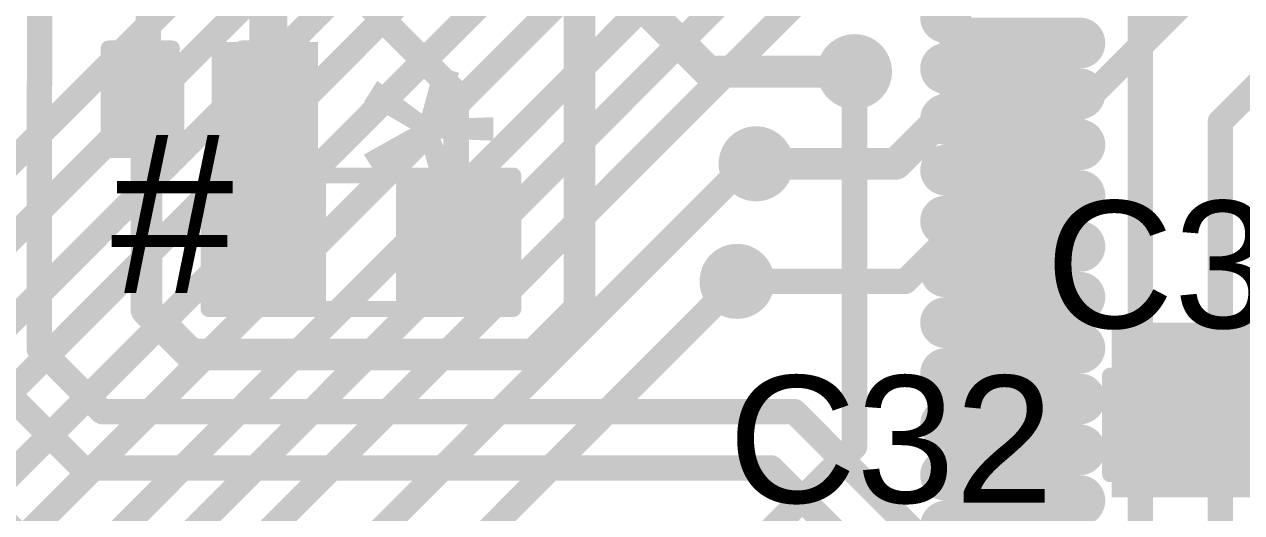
# Model space of a CAD drawing. Header units: millimetres. Extents: x -0.43 to 2.06, y -0.4 to 2.49.
# Drawn here: x 0.4395 to 0.823, y 1.9832 to 2.1369 of the extents above; entities that cross this region are included whole.
import ezdxf

# ---------------------------------------------------------------- set-up
doc = ezdxf.new("R2010")
doc.units = ezdxf.units.MM
doc.header["$MEASUREMENT"] = 0
for name, color, linetype in [('BottomLayer', 5, 'Continuous'), ('TopLayer', 1, 'Continuous'), ('TopOverlay', 2, 'Continuous'), ('TopPaste', 8, 'Continuous'), ('TopSolder', 216, 'Continuous'), ('ViaHoleLayer', 16, 'Continuous')]:
    doc.layers.add(name, color=color, linetype=linetype)
doc.styles.add('Arial', font='', dxfattribs={"height": 0.2})
doc.styles.get('Arial').set_extended_font_data('Arial')

# ---------------------------------------------------------------- blocks, each defined once
blk = doc.blocks.new('RES_0603_82')
at = {"layer": 'TopLayer'}
for points in [[(-0.015, 0.0175), (-0.015, -0.0175), (-0.045, -0.0175), (-0.045, 0.0175)], [(0.045, 0.0175), (0.045, -0.0175), (0.015, -0.0175), (0.015, 0.0175)]]:
    blk.add_hatch(color=1, dxfattribs=at).paths.add_polyline_path(points)
at = {"layer": 'TopPaste'}
for points in [[(-0.015, 0.0175), (-0.015, -0.0175), (-0.045, -0.0175), (-0.045, 0.0175)], [(0.045, 0.0175), (0.045, -0.0175), (0.015, -0.0175), (0.015, 0.0175)]]:
    blk.add_hatch(color=8, dxfattribs=at).paths.add_polyline_path(points)
at = {"layer": 'TopSolder'}
for points in [[(-0.011, 0.0215), (-0.011, -0.0215), (-0.049, -0.0215), (-0.049, 0.0215)], [(0.049, 0.0215), (0.049, -0.0215), (0.011, -0.0215), (0.011, 0.0215)]]:
    blk.add_hatch(color=216, dxfattribs=at).paths.add_polyline_path(points)
at = {"layer": 'TopOverlay', "const_width": 0.005}
for points in [[(-0.048, 0.021), (0.048, 0.021)], [(-0.048, -0.021), (-0.048, 0.021)], [(0.048, -0.021), (0.048, 0.021)], [(-0.048, -0.021), (0.048, -0.021)]]:
    blk.add_lwpolyline(points, dxfattribs=at)
at = {"layer": 'TopOverlay', "const_width": 0.0025}
for points in [[(-0.04925, 0.021, 1), (-0.04675, 0.021, 1)], [(-0.04925, 0.021, 1), (-0.04675, 0.021, 1)], [(0.04675, 0.021, 1), (0.04925, 0.021, 1)], [(0.04675, 0.021, 1), (0.04925, 0.021, 1)], [(-0.04925, -0.021, 1), (-0.04675, -0.021, 1)], [(-0.04925, -0.021, 1), (-0.04675, -0.021, 1)], [(0.04675, -0.021, 1), (0.04925, -0.021, 1)], [(0.04675, -0.021, 1), (0.04925, -0.021, 1)]]:
    blk.add_lwpolyline(points, format="xyb", close=True, dxfattribs=at)
blk = doc.blocks.new('CAP_0603_127')
at = {"layer": 'TopLayer'}
for points in [[(-0.015, 0.0175), (-0.015, -0.0175), (-0.045, -0.0175), (-0.045, 0.0175)], [(0.045, 0.0175), (0.045, -0.0175), (0.015, -0.0175), (0.015, 0.0175)]]:
    blk.add_hatch(color=1, dxfattribs=at).paths.add_polyline_path(points)
at = {"layer": 'TopPaste'}
for points in [[(-0.015, 0.0175), (-0.015, -0.0175), (-0.045, -0.0175), (-0.045, 0.0175)], [(0.045, 0.0175), (0.045, -0.0175), (0.015, -0.0175), (0.015, 0.0175)]]:
    blk.add_hatch(color=8, dxfattribs=at).paths.add_polyline_path(points)
at = {"layer": 'TopSolder'}
for points in [[(-0.01264, 0.01986), (-0.01264, -0.01986), (-0.04736, -0.01986), (-0.04736, 0.01986)], [(0.04736, 0.01986), (0.04736, -0.01986), (0.01264, -0.01986), (0.01264, 0.01986)]]:
    blk.add_hatch(color=216, dxfattribs=at).paths.add_polyline_path(points)
at = {"layer": 'TopOverlay', "const_width": 0.005}
for points in [[(-0.049, 0.021), (-0.049, -0.021)], [(-0.049, 0.021), (-0.018, 0.021)], [(0.018, 0.021), (0.049, 0.021)], [(0.049, 0.021), (0.049, -0.021)], [(-0.049, -0.021), (-0.018, -0.021)], [(0.018, -0.021), (0.049, -0.021)]]:
    blk.add_lwpolyline(points, dxfattribs=at)
at = {"layer": 'TopOverlay', "const_width": 0.0025}
for points in [[(-0.05025, 0.021, 1), (-0.04775, 0.021, 1)], [(-0.05025, 0.021, 1), (-0.04775, 0.021, 1)], [(-0.01925, 0.021, 1), (-0.01675, 0.021, 1)], [(0.01675, 0.021, 1), (0.01925, 0.021, 1)], [(0.04775, 0.021, 1), (0.05025, 0.021, 1)], [(0.04775, 0.021, 1), (0.05025, 0.021, 1)], [(-0.05025, -0.021, 1), (-0.04775, -0.021, 1)], [(-0.05025, -0.021, 1), (-0.04775, -0.021, 1)], [(-0.01925, -0.021, 1), (-0.01675, -0.021, 1)], [(0.01675, -0.021, 1), (0.01925, -0.021, 1)], [(0.04775, -0.021, 1), (0.05025, -0.021, 1)], [(0.04775, -0.021, 1), (0.05025, -0.021, 1)]]:
    blk.add_lwpolyline(points, format="xyb", close=True, dxfattribs=at)
blk = doc.blocks.new('CAP_0402_138')
at = {"layer": 'TopLayer'}
for points in [[(-0.0275, -0.0125), (-0.0275, 0.0125), (-0.0095, 0.0125), (-0.0095, -0.0125)], [(0.0095, -0.0125), (0.0095, 0.0125), (0.0275, 0.0125), (0.0275, -0.0125)]]:
    blk.add_hatch(color=1, dxfattribs=at).paths.add_polyline_path(points)
at = {"layer": 'TopPaste'}
for points in [[(-0.0275, -0.0125), (-0.0275, 0.0125), (-0.0095, 0.0125), (-0.0095, -0.0125)], [(0.0095, -0.0125), (0.0095, 0.0125), (0.0275, 0.0125), (0.0275, -0.0125)]]:
    blk.add_hatch(color=8, dxfattribs=at).paths.add_polyline_path(points)
at = {"layer": 'TopSolder'}
for points in [[(-0.02986, -0.01486), (-0.02986, 0.01486), (-0.00714, 0.01486), (-0.00714, -0.01486)], [(0.00714, -0.01486), (0.00714, 0.01486), (0.02986, 0.01486), (0.02986, -0.01486)]]:
    blk.add_hatch(color=216, dxfattribs=at).paths.add_polyline_path(points)
at = {"layer": 'TopOverlay', "const_width": 0.005}
for points in [[(-0.031, 0.016), (-0.031, -0.016)], [(-0.011, 0.016), (-0.031, 0.016)], [(0.031, 0.016), (0.011, 0.016)], [(0.031, 0.016), (0.031, -0.016)], [(-0.011, -0.016), (-0.031, -0.016)], [(0.031, -0.016), (0.011, -0.016)]]:
    blk.add_lwpolyline(points, dxfattribs=at)
at = {"layer": 'TopOverlay', "const_width": 0.0025}
for points in [[(-0.03225, 0.016, 1), (-0.02975, 0.016, 1)], [(-0.03225, 0.016, 1), (-0.02975, 0.016, 1)], [(-0.01225, 0.016, 1), (-0.00975, 0.016, 1)], [(0.00975, 0.016, 1), (0.01225, 0.016, 1)], [(0.02975, 0.016, 1), (0.03225, 0.016, 1)], [(0.02975, 0.016, 1), (0.03225, 0.016, 1)], [(-0.03225, -0.016, 1), (-0.02975, -0.016, 1)], [(-0.03225, -0.016, 1), (-0.02975, -0.016, 1)], [(-0.01225, -0.016, 1), (-0.00975, -0.016, 1)], [(0.00975, -0.016, 1), (0.01225, -0.016, 1)], [(0.02975, -0.016, 1), (0.03225, -0.016, 1)], [(0.02975, -0.016, 1), (0.03225, -0.016, 1)]]:
    blk.add_lwpolyline(points, format="xyb", close=True, dxfattribs=at)

msp = doc.modelspace()

# ---------------------------------------------------------------- hatches: boundary and pattern name
at = {"layer": 'BottomLayer'}
h = msp.add_hatch(color=5, dxfattribs=at)
edge = h.paths.add_edge_path()
edge.add_arc((0.701, 2.122), 0.01181, 0, 360)
h = msp.add_hatch(color=5, dxfattribs=at)
edge = h.paths.add_edge_path()
edge.add_arc((0.67, 2.093), 0.01181, 0, 360)
h = msp.add_hatch(color=5, dxfattribs=at)
edge = h.paths.add_edge_path()
edge.add_arc((0.664, 2.056), 0.01181, 0, 360)
at = {"layer": 'TopLayer'}
h = msp.add_hatch(color=1, dxfattribs=at)
edge = h.paths.add_edge_path()
edge.add_arc((0.701, 2.122), 0.01181, 0, 360)
for points in [[(0.49851, 2.049), (0.532, 2.049), (0.532, 2.13131), (0.49851, 2.13131)], [(0.782, 1.988), (0.827, 1.988), (0.827, 2.043), (0.782, 2.043)]]:
    msp.add_hatch(color=1, dxfattribs=at).paths.add_polyline_path(points)
h = msp.add_hatch(color=1, dxfattribs=at)
edge = h.paths.add_edge_path()
edge.add_arc((0.67, 2.093), 0.01181, 0, 360)
h = msp.add_hatch(color=1, dxfattribs=at)
edge = h.paths.add_edge_path()
edge.add_arc((0.664, 2.056), 0.01181, 0, 360)
at = {"layer": 'ViaHoleLayer'}
h = msp.add_hatch(color=16, dxfattribs=at)
edge = h.paths.add_edge_path()
edge.add_arc((0.701, 2.122), 0.00591, 0, 360)
h = msp.add_hatch(color=16, dxfattribs=at)
edge = h.paths.add_edge_path()
edge.add_arc((0.67, 2.093), 0.00591, 0, 360)
h = msp.add_hatch(color=16, dxfattribs=at)
edge = h.paths.add_edge_path()
edge.add_arc((0.664, 2.056), 0.00591, 0, 360)

# ---------------------------------------------------------------- linework, layer by layer
at = {"layer": 'BottomLayer', "const_width": 0.008}
for points in [[(0.2153, 1.7753), (0.773, 2.333)], [(0.241, 1.777), (0.798, 2.334)], [(0.3153, 1.8003), (0.847, 2.332)], [(0.335, 1.796), (0.871, 2.332)], [(0.2653, 1.7733), (0.822, 2.33)], [(0.1653, 1.7513), (0.723, 2.309)], [(0.1153, 1.7233), (0.697, 2.305)], [(0.0153, 1.6733), (0.644, 2.302)], [(0.0653, 1.6993), (0.67, 2.304)], [(0.791, 1.223), (0.791, 2.185)], [(0.72969, 2.135), (0.772, 2.135)], [(0.81625, 2.10625), (0.84, 2.13)], [(0.72969, 2.127), (0.772, 2.127)], [(0.701, 2.004), (0.701, 2.122)], [(0.72969, 2.119), (0.772, 2.119)], [(0.72969, 2.111), (0.772, 2.111)], [(0.81625, 1.15275), (0.81625, 2.10625)], [(0.72969, 2.103), (0.772, 2.103)], [(0.72969, 2.095), (0.772, 2.095)], [(0.38, 1.806), (0.667, 2.093)], [(0.667, 2.093), (0.67, 2.093)], [(0.72969, 2.087), (0.772, 2.087)], [(0.72969, 2.079), (0.772, 2.079)], [(0.72969, 2.071), (0.772, 2.071)], [(0.72969, 2.063), (0.772, 2.063)], [(0.403, 1.795), (0.664, 2.056)], [(0.72969, 2.055), (0.772, 2.055)], [(0.72969, 2.047), (0.772, 2.047)], [(0.72969, 2.039), (0.772, 2.039)], [(0.72969, 2.031), (0.772, 2.031)], [(0.72969, 2.023), (0.772, 2.023)], [(0.72969, 2.015), (0.772, 2.015)], [(0.72969, 2.007), (0.772, 2.007)], [(0.6845, 1.9875), (0.701, 2.004)], [(0.72969, 1.999), (0.772, 1.999)], [(0.72969, 1.991), (0.772, 1.991)], [(0.67318, 1.97618), (0.6845, 1.9875)], [(0.72969, 1.983), (0.772, 1.983)]]:
    msp.add_lwpolyline(points, dxfattribs=at)
for points in [[(0.72969, 2.135, -1), (0.72969, 2.143)], [(0.772, 2.135, -1), (0.772, 2.127)], [(0.72969, 2.119, -1), (0.72969, 2.127)], [(0.772, 2.119, -1), (0.772, 2.111)], [(0.72969, 2.103, -1), (0.72969, 2.111)], [(0.772, 2.103, -1), (0.772, 2.095)], [(0.72969, 2.087, -1), (0.72969, 2.095)], [(0.772, 2.087, -1), (0.772, 2.079)], [(0.72969, 2.071, -1), (0.72969, 2.079)], [(0.772, 2.071, -1), (0.772, 2.063)], [(0.72969, 2.055, -1), (0.72969, 2.063)], [(0.772, 2.055, -1), (0.772, 2.047)], [(0.72969, 2.039, -1), (0.72969, 2.047)], [(0.772, 2.039, -1), (0.772, 2.031)], [(0.72969, 2.023, -1), (0.72969, 2.031)], [(0.772, 2.023, -1), (0.772, 2.015)], [(0.72969, 2.007, -1), (0.72969, 2.015)], [(0.772, 2.007, -1), (0.772, 1.999)], [(0.72969, 1.991, -1), (0.72969, 1.999)], [(0.772, 1.991, -1), (0.772, 1.983)], [(0.72969, 1.975, -1), (0.72969, 1.983)]]:
    msp.add_lwpolyline(points, format="xyb", dxfattribs=at)
at = {"layer": 'BottomLayer', "const_width": 0.004}
for points in [[(0.72769, 2.135, 1), (0.73169, 2.135, 1)], [(0.72769, 2.135, 1), (0.73169, 2.135, 1)], [(0.77, 2.135, 1), (0.774, 2.135, 1)], [(0.77, 2.135, 1), (0.774, 2.135, 1)], [(0.72769, 2.127, 1), (0.73169, 2.127, 1)], [(0.72769, 2.127, 1), (0.73169, 2.127, 1)], [(0.77, 2.127, 1), (0.774, 2.127, 1)], [(0.77, 2.127, 1), (0.774, 2.127, 1)], [(0.699, 2.122, 1), (0.703, 2.122, 1)], [(0.72769, 2.119, 1), (0.73169, 2.119, 1)], [(0.72769, 2.119, 1), (0.73169, 2.119, 1)], [(0.77, 2.119, 1), (0.774, 2.119, 1)], [(0.77, 2.119, 1), (0.774, 2.119, 1)], [(0.72769, 2.111, 1), (0.73169, 2.111, 1)], [(0.72769, 2.111, 1), (0.73169, 2.111, 1)], [(0.77, 2.111, 1), (0.774, 2.111, 1)], [(0.77, 2.111, 1), (0.774, 2.111, 1)], [(0.81425, 2.10625, 1), (0.81825, 2.10625, 1)], [(0.81425, 2.10625, 1), (0.81825, 2.10625, 1)], [(0.72769, 2.103, 1), (0.73169, 2.103, 1)], [(0.72769, 2.103, 1), (0.73169, 2.103, 1)], [(0.77, 2.103, 1), (0.774, 2.103, 1)], [(0.77, 2.103, 1), (0.774, 2.103, 1)], [(0.72769, 2.095, 1), (0.73169, 2.095, 1)], [(0.72769, 2.095, 1), (0.73169, 2.095, 1)], [(0.77, 2.095, 1), (0.774, 2.095, 1)], [(0.77, 2.095, 1), (0.774, 2.095, 1)], [(0.665, 2.093, 1), (0.669, 2.093, 1)], [(0.665, 2.093, 1), (0.669, 2.093, 1)], [(0.668, 2.093, 1), (0.672, 2.093, 1)], [(0.72769, 2.087, 1), (0.73169, 2.087, 1)], [(0.72769, 2.087, 1), (0.73169, 2.087, 1)], [(0.77, 2.087, 1), (0.774, 2.087, 1)], [(0.77, 2.087, 1), (0.774, 2.087, 1)], [(0.72769, 2.079, 1), (0.73169, 2.079, 1)], [(0.72769, 2.079, 1), (0.73169, 2.079, 1)], [(0.77, 2.079, 1), (0.774, 2.079, 1)], [(0.77, 2.079, 1), (0.774, 2.079, 1)], [(0.72769, 2.071, 1), (0.73169, 2.071, 1)], [(0.72769, 2.071, 1), (0.73169, 2.071, 1)], [(0.77, 2.071, 1), (0.774, 2.071, 1)], [(0.77, 2.071, 1), (0.774, 2.071, 1)], [(0.72769, 2.063, 1), (0.73169, 2.063, 1)], [(0.72769, 2.063, 1), (0.73169, 2.063, 1)], [(0.77, 2.063, 1), (0.774, 2.063, 1)], [(0.77, 2.063, 1), (0.774, 2.063, 1)], [(0.662, 2.056, 1), (0.666, 2.056, 1)], [(0.72769, 2.055, 1), (0.73169, 2.055, 1)], [(0.72769, 2.055, 1), (0.73169, 2.055, 1)], [(0.77, 2.055, 1), (0.774, 2.055, 1)], [(0.77, 2.055, 1), (0.774, 2.055, 1)], [(0.72769, 2.047, 1), (0.73169, 2.047, 1)], [(0.72769, 2.047, 1), (0.73169, 2.047, 1)], [(0.77, 2.047, 1), (0.774, 2.047, 1)], [(0.77, 2.047, 1), (0.774, 2.047, 1)], [(0.72769, 2.039, 1), (0.73169, 2.039, 1)], [(0.72769, 2.039, 1), (0.73169, 2.039, 1)], [(0.77, 2.039, 1), (0.774, 2.039, 1)], [(0.77, 2.039, 1), (0.774, 2.039, 1)], [(0.72769, 2.031, 1), (0.73169, 2.031, 1)], [(0.72769, 2.031, 1), (0.73169, 2.031, 1)], [(0.77, 2.031, 1), (0.774, 2.031, 1)], [(0.77, 2.031, 1), (0.774, 2.031, 1)], [(0.72769, 2.023, 1), (0.73169, 2.023, 1)], [(0.72769, 2.023, 1), (0.73169, 2.023, 1)], [(0.77, 2.023, 1), (0.774, 2.023, 1)], [(0.77, 2.023, 1), (0.774, 2.023, 1)], [(0.72769, 2.015, 1), (0.73169, 2.015, 1)], [(0.72769, 2.015, 1), (0.73169, 2.015, 1)], [(0.77, 2.015, 1), (0.774, 2.015, 1)], [(0.77, 2.015, 1), (0.774, 2.015, 1)], [(0.72769, 2.007, 1), (0.73169, 2.007, 1)], [(0.72769, 2.007, 1), (0.73169, 2.007, 1)], [(0.77, 2.007, 1), (0.774, 2.007, 1)], [(0.77, 2.007, 1), (0.774, 2.007, 1)], [(0.699, 2.004, 1), (0.703, 2.004, 1)], [(0.699, 2.004, 1), (0.703, 2.004, 1)], [(0.72769, 1.999, 1), (0.73169, 1.999, 1)], [(0.72769, 1.999, 1), (0.73169, 1.999, 1)], [(0.77, 1.999, 1), (0.774, 1.999, 1)], [(0.77, 1.999, 1), (0.774, 1.999, 1)], [(0.72769, 1.991, 1), (0.73169, 1.991, 1)], [(0.72769, 1.991, 1), (0.73169, 1.991, 1)], [(0.77, 1.991, 1), (0.774, 1.991, 1)], [(0.77, 1.991, 1), (0.774, 1.991, 1)], [(0.6825, 1.9875, 1), (0.6865, 1.9875, 1)], [(0.6825, 1.9875, 1), (0.6865, 1.9875, 1)], [(0.72769, 1.983, 1), (0.73169, 1.983, 1)], [(0.72769, 1.983, 1), (0.73169, 1.983, 1)], [(0.77, 1.983, 1), (0.774, 1.983, 1)], [(0.77, 1.983, 1), (0.774, 1.983, 1)]]:
    msp.add_lwpolyline(points, format="xyb", close=True, dxfattribs=at)
at = {"layer": 'TopLayer'}
for points, const_width in [([(0.51634, 2.11413), (0.51634, 2.19933)], 0.012), ([(0.61436, 2.04736), (0.61436, 2.19933)], 0.01), ([(0.73275, 2.11175), (0.73275, 2.1992)], 0.01), ([(0.53602, 2.1548), (0.57551, 2.11531)], 0.008), ([(0.717, 2.056), (0.814, 2.153)], 0.008), ([(0.44431, 2.11822), (0.44431, 2.14746)], 0.008), ([(0.63445, 2.14255), (0.655, 2.122)], 0.01), ([(0.47851, 2.11331), (0.47851, 2.14231)], 0.008), ([(0.655, 2.122), (0.701, 2.122)], 0.01), ([(0.44417, 2.11807), (0.44431, 2.11822)], 0.008), ([(0.44417, 2.03483), (0.44417, 2.11807)], 0.008), ([(0.478, 2.1128), (0.47851, 2.11331)], 0.01), ([(0.478, 2.047), (0.478, 2.1128)], 0.01), ([(0.51551, 2.11331), (0.51634, 2.11413)], 0.008), ([(0.51551, 2.06831), (0.51551, 2.11331)], 0.008), ([(0.57551, 2.06831), (0.57551, 2.11531)], 0.008), ([(0.714, 2.093), (0.73275, 2.11175)], 0.01), ([(0.67, 2.093), (0.714, 2.093)], 0.01), ([(0.664, 2.056), (0.717, 2.056)], 0.008), ([(0.478, 2.047), (0.492, 2.033)], 0.01), ([(0.6, 2.033), (0.61436, 2.04736)], 0.01), ([(0.797, 2.038), (0.853, 2.038)], 0.008), ([(0.44417, 2.03483), (0.464, 2.015)], 0.008), ([(0.492, 2.033), (0.6, 2.033)], 0.01), ([(0.42645, 2.02855), (0.45772, 1.99728)], 0.008), ([(0.382, 2.002), (0.482, 1.902)], 0.05), ([(0.464, 2.015), (0.68205, 2.015)], 0.008), ([(0.68205, 2.015), (0.81194, 1.88511)], 0.008), ([(0.80251, 2.00731), (0.80481, 2.00731)], 0.015), ([(0.80481, 2.00731), (0.81231, 1.99981)], 0.015), ([(0.45772, 1.99728), (0.67472, 1.99728)], 0.008), ([(0.67472, 1.99728), (0.79423, 1.87777)], 0.008)]:
    msp.add_lwpolyline(points, dxfattribs=dict(at, const_width=const_width))
for points, const_width in [([(0.6525, 2.122, 1), (0.6575, 2.122, 1)], 0.005), ([(0.6525, 2.122, 1), (0.6575, 2.122, 1)], 0.005), ([(0.6985, 2.122, 1), (0.7035, 2.122, 1)], 0.005), ([(0.44217, 2.11807, 1), (0.44617, 2.11807, 1)], 0.004), ([(0.44217, 2.11807, 1), (0.44617, 2.11807, 1)], 0.004), ([(0.44231, 2.11822, 1), (0.44631, 2.11822, 1)], 0.004), ([(0.44231, 2.11822, 1), (0.44631, 2.11822, 1)], 0.004), ([(0.4755, 2.1128, 1), (0.4805, 2.1128, 1)], 0.005), ([(0.4755, 2.1128, 1), (0.4805, 2.1128, 1)], 0.005), ([(0.47601, 2.11331, 1), (0.48101, 2.11331, 1)], 0.005), ([(0.47651, 2.11331, 1), (0.48051, 2.11331, 1)], 0.004), ([(0.51334, 2.11413, 1), (0.51934, 2.11413, 1)], 0.006), ([(0.51351, 2.11331, 1), (0.51751, 2.11331, 1)], 0.004), ([(0.51351, 2.11331, 1), (0.51751, 2.11331, 1)], 0.004), ([(0.51434, 2.11413, 1), (0.51834, 2.11413, 1)], 0.004), ([(0.57351, 2.11531, 1), (0.57751, 2.11531, 1)], 0.004), ([(0.57351, 2.11531, 1), (0.57751, 2.11531, 1)], 0.004), ([(0.73025, 2.11175, 1), (0.73525, 2.11175, 1)], 0.005), ([(0.73025, 2.11175, 1), (0.73525, 2.11175, 1)], 0.005), ([(0.6675, 2.093, 1), (0.6725, 2.093, 1)], 0.005), ([(0.7115, 2.093, 1), (0.7165, 2.093, 1)], 0.005), ([(0.7115, 2.093, 1), (0.7165, 2.093, 1)], 0.005), ([(0.51351, 2.06831, 1), (0.51751, 2.06831, 1)], 0.004), ([(0.57351, 2.06831, 1), (0.57751, 2.06831, 1)], 0.004), ([(0.662, 2.056, 1), (0.666, 2.056, 1)], 0.004), ([(0.715, 2.056, 1), (0.719, 2.056, 1)], 0.004), ([(0.715, 2.056, 1), (0.719, 2.056, 1)], 0.004), ([(0.4755, 2.047, 1), (0.4805, 2.047, 1)], 0.005), ([(0.4755, 2.047, 1), (0.4805, 2.047, 1)], 0.005), ([(0.61186, 2.04736, 1), (0.61686, 2.04736, 1)], 0.005), ([(0.61186, 2.04736, 1), (0.61686, 2.04736, 1)], 0.005), ([(0.795, 2.038, 1), (0.799, 2.038, 1)], 0.004), ([(0.44217, 2.03483, 1), (0.44617, 2.03483, 1)], 0.004), ([(0.44217, 2.03483, 1), (0.44617, 2.03483, 1)], 0.004), ([(0.4895, 2.033, 1), (0.4945, 2.033, 1)], 0.005), ([(0.4895, 2.033, 1), (0.4945, 2.033, 1)], 0.005), ([(0.5975, 2.033, 1), (0.6025, 2.033, 1)], 0.005), ([(0.5975, 2.033, 1), (0.6025, 2.033, 1)], 0.005), ([(0.462, 2.015, 1), (0.466, 2.015, 1)], 0.004), ([(0.462, 2.015, 1), (0.466, 2.015, 1)], 0.004), ([(0.68005, 2.015, 1), (0.68405, 2.015, 1)], 0.004), ([(0.68005, 2.015, 1), (0.68405, 2.015, 1)], 0.004), ([(0.79876, 2.00731, 1), (0.80626, 2.00731, 1)], 0.0075), ([(0.80106, 2.00731, 1), (0.80856, 2.00731, 1)], 0.0075), ([(0.80106, 2.00731, 1), (0.80856, 2.00731, 1)], 0.0075), ([(0.80856, 1.99981, 1), (0.81606, 1.99981, 1)], 0.0075), ([(0.45572, 1.99728, 1), (0.45972, 1.99728, 1)], 0.004), ([(0.45572, 1.99728, 1), (0.45972, 1.99728, 1)], 0.004), ([(0.67272, 1.99728, 1), (0.67672, 1.99728, 1)], 0.004), ([(0.67272, 1.99728, 1), (0.67672, 1.99728, 1)], 0.004)]:
    msp.add_lwpolyline(points, format="xyb", close=True, dxfattribs=dict(at, const_width=const_width))

# ---------------------------------------------------------------- block references
for name, p, rotation in [('CAP_0402_138', (0.49701, 2.11331), 180), ('CAP_0603_127', (0.80251, 1.97731), 90)]:
    msp.add_blockref(name, p, dxfattribs=dict(rotation=rotation))
msp.add_blockref('RES_0603_82', (0.54551, 2.06831))

# ---------------------------------------------------------------- texts
at = {"layer": 'TopOverlay', "style": 'Arial'}
for s, height, rotation, p in [('*', 0.08, 270, (0.50727, 2.12585)), ('#', 0.05, 360, (0.46664, 2.05232))]:
    msp.add_text(s, height=height, rotation=rotation, dxfattribs=at).set_placement(p)
for s, p in [('C35', (0.7612, 2.04131)), ('C32', (0.6612, 1.98631))]:
    msp.add_text(s, height=0.04, dxfattribs=at).set_placement(p)

doc.saveas('drawing.dxf')
